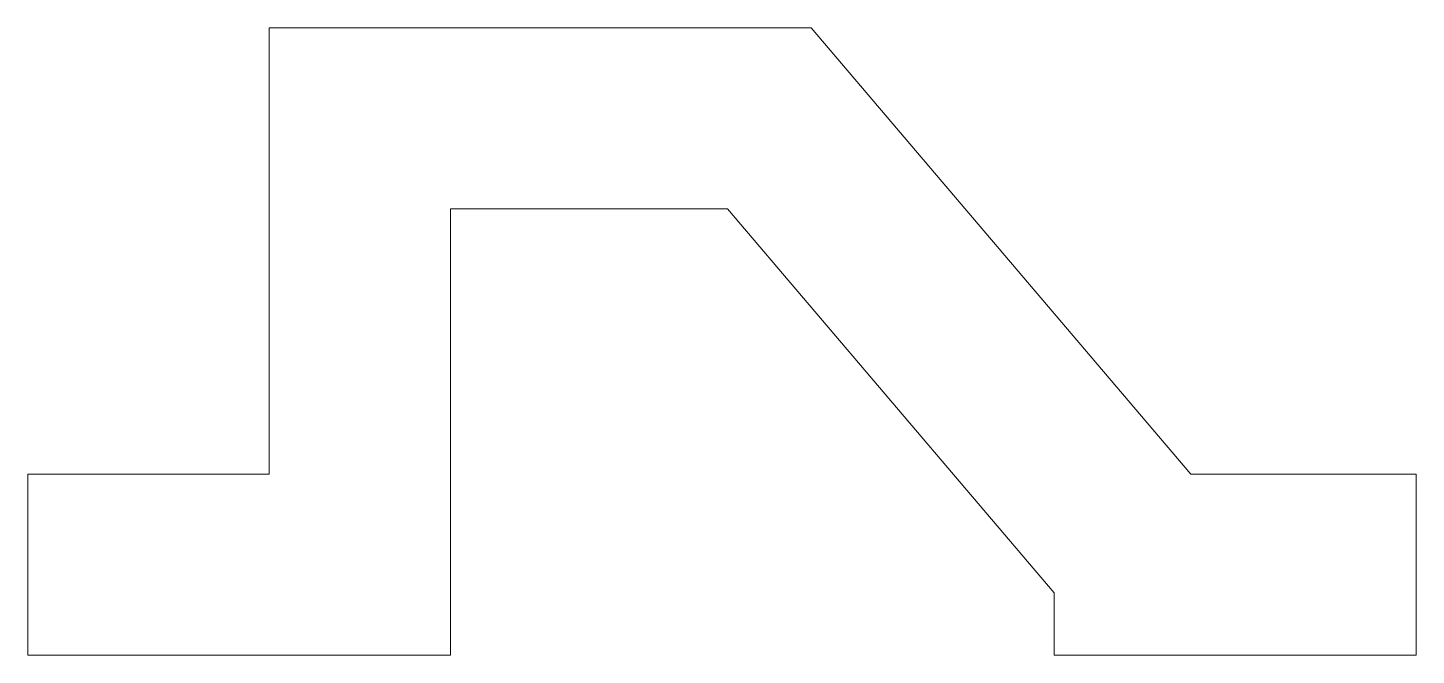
# Model space of a CAD drawing. Header units: millimetres. Extents: x 0 to 115, y 0 to 52.
import ezdxf

# ---------------------------------------------------------------- set-up
doc = ezdxf.new("R2010")
doc.units = ezdxf.units.MM
doc.layers.get('0').update_dxf_attribs({"linetype": 'CONTINUOUS', "lineweight": 0})

msp = doc.modelspace()

# ---------------------------------------------------------------- linework, layer by layer
for p, q in [((20, 52), (64.89, 52)), ((20, 15), (20, 52)), ((64.89, 52), (96.34, 15)), ((35, 37), (57.95, 37)), ((35, 0), (35, 37)), ((57.95, 37), (85, 5.18)), ((0, 15), (20, 15)), ((0, 0), (0, 15)), ((96.34, 15), (115, 15)), ((115, 0), (115, 15)), ((85, 0), (85, 5.18)), ((0, 0), (35, 0)), ((85, 0), (115, 0))]:
    msp.add_line(p, q)

doc.saveas('drawing.dxf')
